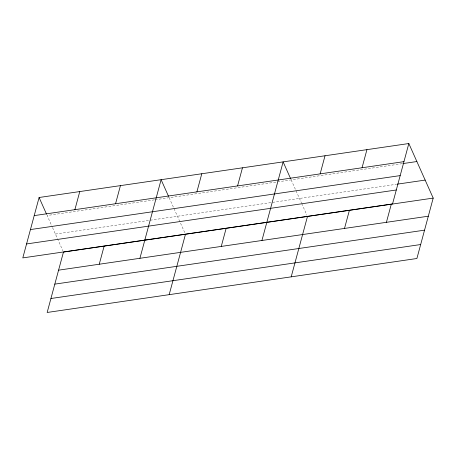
<?xml version="1.0" encoding="UTF-8"?>
<svg xmlns="http://www.w3.org/2000/svg" width="456" height="456" viewBox="0 0 456 456"><rect width="100%" height="100%" fill="white"/><g stroke="black" fill="none" stroke-linecap="round" stroke-linejoin="round"><path stroke-width="0.34" stroke-dasharray="2.28 1.71" d="M154.424 199.848L47.139 215.506L52.28 227.02M155.125 199.745L402.209 163.681M55.421 234.059L396.526 184.27M291.167 179.886L301.462 202.943M301.747 203.581L306.916 215.158M169.153 197.699L184.902 232.97M52.565 227.664L62.888 250.777"/><path stroke-width="0.68" d="M39.096 197.499L22.8 257.902L392.536 203.935L408.838 143.532L39.096 197.499L46.563 214.223M74.887 209.669L79.771 191.566M99.248 264.229L104.133 246.126M115.556 203.735L120.441 185.626M139.918 258.295L144.803 240.192M144.814 240.095L161.11 179.692L168.577 196.411M169.176 294.656L185.478 234.253M196.895 191.862L201.78 173.759M221.263 246.422L226.147 228.319M237.57 185.923L242.455 167.819M261.932 240.483L266.817 222.38M266.828 222.289L283.125 161.886L290.592 178.604M291.19 276.849L307.486 216.446M320.14 173.873L325.025 155.77M344.508 228.433L349.393 210.33M362.047 167.757L366.932 149.648M386.409 222.317L391.294 204.214M433.2 198.098L416.904 258.501L47.162 312.468L63.464 252.065L433.2 198.098L408.838 143.532M34.211 215.608L403.948 161.641M402.91 163.579L416.875 161.538M30.449 229.567L400.186 175.6M397.222 184.167L425.157 180.091M26.568 243.949L396.304 189.981M58.579 270.169L428.315 216.201M54.811 284.128L424.547 230.16M50.929 298.509L420.666 244.541"/></g></svg>
